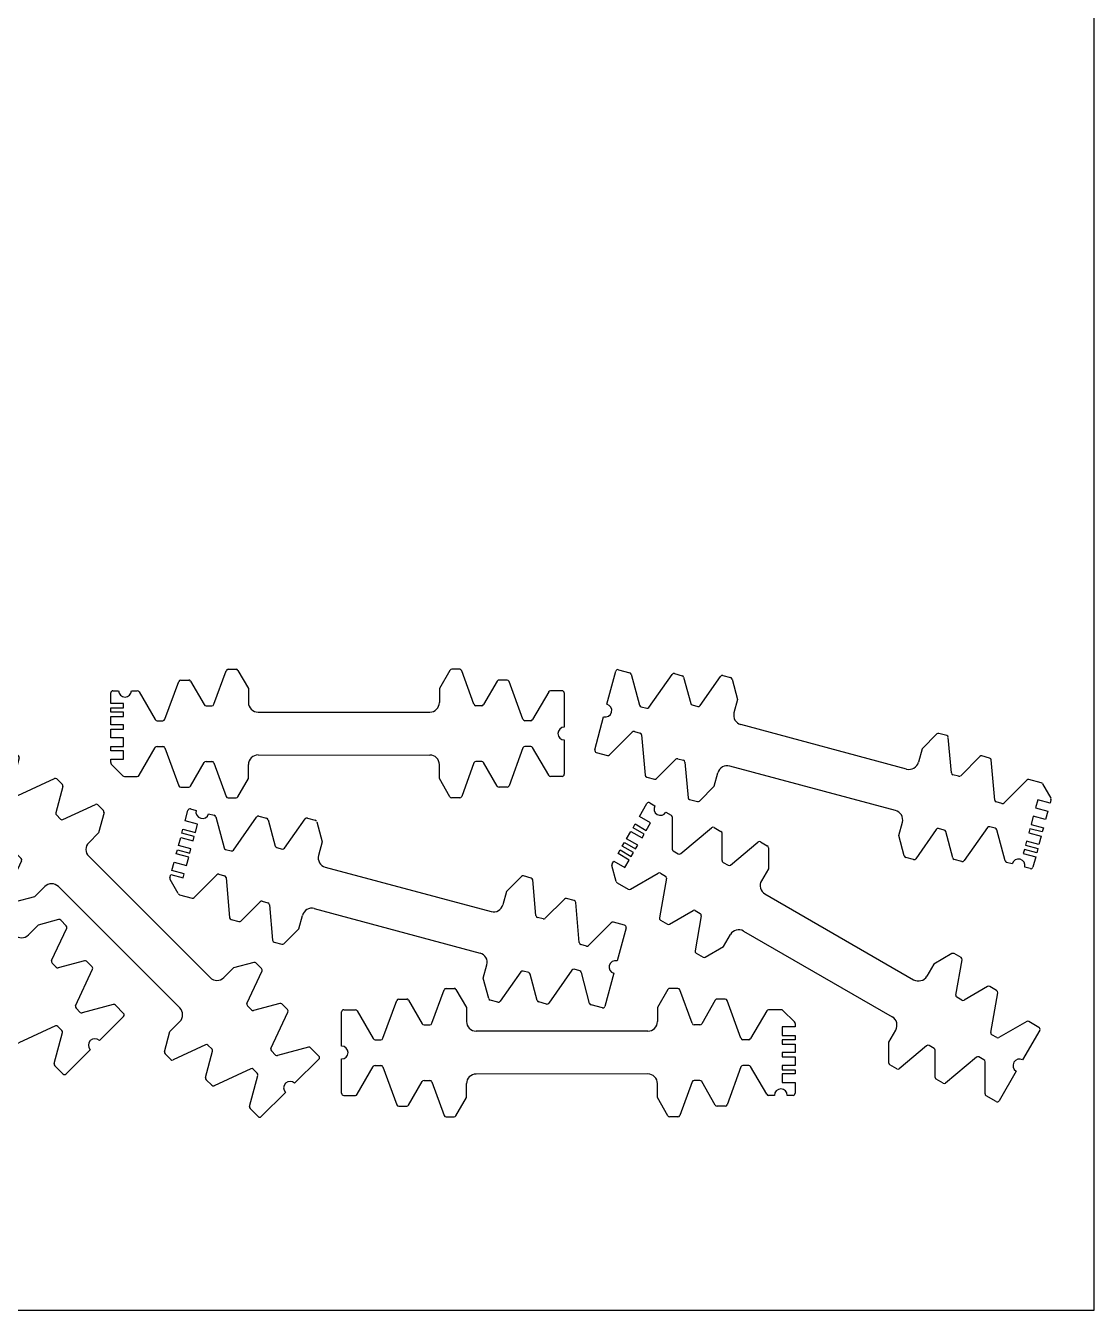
# Model space of a CAD drawing. Header units: millimetres. Extents: x 0 to 1040, y 0 to 600.
# Drawn here: x 790.5 to 1040, y 0 to 300 of the extents above; entities that cross this region are included whole.
import ezdxf

# ---------------------------------------------------------------- set-up
doc = ezdxf.new("R2010")
doc.units = ezdxf.units.MM
for name, color, linetype in [('Q3_NORMAL', 3, 'Continuous'), ('Q4_MEDIUM', 4, 'Continuous'), ('Q5_HIGH', 5, 'Continuous'), ('SHEET', 7, 'Continuous')]:
    doc.layers.add(name, color=color, linetype=linetype)

# ---------------------------------------------------------------- blocks, each defined once
blk = doc.blocks.new('CTLG_UTUT__090deg__i1')
at = {"layer": 'Q3_NORMAL', "color": 3}
for p, q in [((-9.85, 50.09), (-7.15, 52.8)), ((-6.79, 52.94), (-6, 52.94)), ((7, 52.94), (9.5, 52.94)), ((10, 52.44), (10, 51.1)), ((-10, 49.74), (-10, 46.73)), ((10, 48.1), (10, 46.73)), ((-3, 42.11), (-3, 40.75)), ((3, 42.11), (3, 40.75)), ((-3.33, 40.28), (-12.17, 37.06)), ((3.33, 40.28), (12.17, 37.06)), ((-12.5, 36.59), (-12.5, 34.73)), ((12.5, 36.59), (12.5, 34.73)), ((-6.5, 30.69), (-6.5, 29.33)), ((6.5, 30.69), (6.5, 29.33)), ((-6.83, 28.86), (-14.67, 26.01)), ((6.83, 28.86), (14.67, 26.01)), ((-15, 25.54), (-15, 23.68)), ((15, 25.54), (15, 23.68)), ((-15, -28.54), (-15, -26.68)), ((15, -28.54), (15, -26.68)), ((-6.83, -31.86), (-14.67, -29.01)), ((6.83, -31.86), (14.67, -29.01)), ((-6.5, -33.69), (-6.5, -32.33)), ((6.5, -33.69), (6.5, -32.33)), ((-12.5, -39.59), (-12.5, -37.73)), ((12.5, -39.59), (12.5, -37.73)), ((-3.33, -43.28), (-12.17, -40.06)), ((3.33, -43.28), (12.17, -40.06)), ((-3, -45.11), (-3, -43.75)), ((3, -45.11), (3, -43.75)), ((-10, -52.44), (-10, -49.73)), ((10, -52.44), (10, -49.73)), ((-1.5, -52.94), (-9.5, -52.94)), ((9.5, -52.94), (1.5, -52.94))]:
    blk.add_line(p, q, dxfattribs=at)
for centre, radius, start, end in [((-6.79, 52.44), 0.5, 90, 135), ((10, 49.6), 1.5, 90, 270), ((9.5, 52.44), 0.5, 0, 90), ((-9.5, 49.74), 0.5, 135, 180), ((-9.5, 46.73), 0.5, 180, 240), ((9.5, 46.73), 0.5, 300, 0), ((-3.5, 42.11), 0.5, 0, 60), ((3.5, 42.11), 0.5, 120, 180), ((-3.5, 40.75), 0.5, 290, 0), ((3.5, 40.75), 0.5, 180, 250), ((-12, 36.59), 0.5, 110, 180), ((12, 36.59), 0.5, 0, 70), ((-12, 34.73), 0.5, 180, 240), ((12, 34.73), 0.5, 300, 0), ((-7, 30.69), 0.5, 0, 60), ((7, 30.69), 0.5, 120, 180), ((-7, 29.33), 0.5, 290, 0), ((7, 29.33), 0.5, 180, 250), ((-14.5, 25.54), 0.5, 110, 180), ((14.5, 25.54), 0.5, 0, 70), ((-14.5, 23.68), 0.5, 180, 240), ((14.5, 23.68), 0.5, 300, 0), ((-14.5, -26.68), 0.5, 120, 180), ((14.5, -26.68), 0.5, 0, 60), ((-14.5, -28.54), 0.5, 180, 250), ((14.5, -28.54), 0.5, 290, 0), ((-7, -32.33), 0.5, 0, 70), ((7, -32.33), 0.5, 110, 180), ((-7, -33.69), 0.5, 300, 0), ((7, -33.69), 0.5, 180, 240), ((-12, -37.73), 0.5, 120, 180), ((12, -37.73), 0.5, 0, 60), ((-12, -39.59), 0.5, 180, 250), ((12, -39.59), 0.5, 290, 0), ((-3.5, -43.75), 0.5, 0, 70), ((3.5, -43.75), 0.5, 110, 180), ((-3.5, -45.11), 0.5, 300, 0), ((3.5, -45.11), 0.5, 180, 240), ((-9.5, -49.73), 0.5, 120, 180), ((9.5, -49.73), 0.5, 0, 60), ((-9.5, -52.44), 0.5, 180, 270), ((0, -52.94), 1.5, 0, 180), ((9.5, -52.44), 0.5, 270, 0)]:
    blk.add_arc(centre, radius, start, end, dxfattribs=at)
at = {"layer": 'Q4_MEDIUM', "color": 4}
for p, q in [((-9.75, 46.3), (-3.25, 42.55)), ((9.75, 46.3), (3.25, 42.55)), ((-12.25, 34.3), (-6.75, 31.13)), ((12.25, 34.3), (6.75, 31.13)), ((-14.75, 23.24), (-10.5, 20.79)), ((14.75, 23.24), (10.5, 20.79)), ((-10.5, 20.79), (-7.25, 20.79)), ((10.5, 20.79), (7.25, 20.79)), ((-14.75, -26.24), (-10.5, -23.79)), ((-10.5, -23.79), (-7.26, -23.79)), ((10.5, -23.79), (7.26, -23.79)), ((14.75, -26.24), (10.5, -23.79)), ((-12.25, -37.3), (-6.75, -34.12)), ((12.25, -37.3), (6.75, -34.12)), ((-9.75, -49.3), (-3.25, -45.55)), ((9.75, -49.3), (3.25, -45.55))]:
    blk.add_line(p, q, dxfattribs=at)
at = {"layer": 'Q5_HIGH', "color": 5}
for p, q in [((-6, 52.94), (-6, 49.94)), ((-4, 49.94), (-4, 52.94)), ((-4, 52.94), (-3, 52.94)), ((-3, 52.94), (-3, 49.94)), ((-2, 49.94), (-2, 52.94)), ((-2, 52.94), (0, 52.94)), ((0, 52.94), (0, 49.94)), ((1, 49.94), (1, 52.94)), ((1, 52.94), (3, 52.94)), ((3, 52.94), (3, 49.94)), ((4, 49.94), (4, 52.94)), ((4, 52.94), (5, 52.94)), ((5, 52.94), (5, 49.94)), ((7, 49.94), (7, 52.94)), ((-6, 49.94), (-4, 49.94)), ((-3, 49.94), (-2, 49.94)), ((0, 49.94), (1, 49.94)), ((3, 49.94), (4, 49.94)), ((5, 49.94), (7, 49.94)), ((-5, 18.54), (-5.01, -21.54)), ((5, 18.54), (5.01, -21.54))]:
    blk.add_line(p, q, dxfattribs=at)
for centre, start, end in [((-7.25, 18.54), 359.9865, 90), ((7.25, 18.54), 90, 180.0135), ((-7.26, -21.54), 270, 359.9865), ((7.26, -21.54), 180.0135, 270)]:
    blk.add_arc(centre, 2.25, start, end, dxfattribs=at)
blk = doc.blocks.new('CTLG_UTUT__060deg__i1')
at = {"layer": 'Q3_NORMAL', "color": 3}
for p, q in [((-9.85, 50.09), (-7.15, 52.8)), ((-6.79, 52.94), (-6, 52.94)), ((6, 52.94), (9.5, 52.94)), ((10, 52.44), (10, 51.1)), ((-10, 49.74), (-10, 46.73)), ((10, 48.1), (10, 46.73)), ((-3, 42.11), (-3, 40.75)), ((3, 42.11), (3, 40.75)), ((-3.33, 40.28), (-12.17, 37.06)), ((3.33, 40.28), (12.17, 37.06)), ((-12.5, 36.59), (-12.5, 34.73)), ((12.5, 36.59), (12.5, 34.73)), ((-6.5, 30.69), (-6.5, 29.33)), ((6.5, 30.69), (6.5, 29.33)), ((-6.83, 28.86), (-14.67, 26.01)), ((6.83, 28.86), (14.67, 26.01)), ((-15, 25.54), (-15, 23.68)), ((15, 25.54), (15, 23.68)), ((-15, -28.54), (-15, -26.68)), ((15, -28.54), (15, -26.68)), ((-6.83, -31.86), (-14.67, -29.01)), ((6.83, -31.86), (14.67, -29.01)), ((-6.5, -33.69), (-6.5, -32.33)), ((6.5, -33.69), (6.5, -32.33)), ((-12.5, -39.59), (-12.5, -37.73)), ((12.5, -39.59), (12.5, -37.73)), ((-3.33, -43.28), (-12.17, -40.06)), ((3.33, -43.28), (12.17, -40.06)), ((-3, -45.11), (-3, -43.75)), ((3, -45.11), (3, -43.75)), ((-10, -52.44), (-10, -49.73)), ((10, -52.44), (10, -49.73)), ((-1.5, -52.94), (-9.5, -52.94)), ((9.5, -52.94), (1.5, -52.94))]:
    blk.add_line(p, q, dxfattribs=at)
for centre, radius, start, end in [((-6.79, 52.44), 0.5, 90, 135), ((10, 49.6), 1.5, 90, 270), ((9.5, 52.44), 0.5, 0, 90), ((-9.5, 49.74), 0.5, 135, 180), ((-9.5, 46.73), 0.5, 180, 240), ((9.5, 46.73), 0.5, 300, 0), ((-3.5, 42.11), 0.5, 0, 60), ((3.5, 42.11), 0.5, 120, 180), ((-3.5, 40.75), 0.5, 290, 0), ((3.5, 40.75), 0.5, 180, 250), ((-12, 36.59), 0.5, 110, 180), ((12, 36.59), 0.5, 0, 70), ((-12, 34.73), 0.5, 180, 240), ((12, 34.73), 0.5, 300, 0), ((-7, 30.69), 0.5, 0, 60), ((7, 30.69), 0.5, 120, 180), ((-7, 29.33), 0.5, 290, 0), ((7, 29.33), 0.5, 180, 250), ((-14.5, 25.54), 0.5, 110, 180), ((14.5, 25.54), 0.5, 0, 70), ((-14.5, 23.68), 0.5, 180, 240), ((14.5, 23.68), 0.5, 300, 0), ((-14.5, -26.68), 0.5, 120, 180), ((14.5, -26.68), 0.5, 0, 60), ((-14.5, -28.54), 0.5, 180, 250), ((14.5, -28.54), 0.5, 290, 0), ((-7, -32.33), 0.5, 0, 70), ((7, -32.33), 0.5, 110, 180), ((-7, -33.69), 0.5, 300, 0), ((7, -33.69), 0.5, 180, 240), ((-12, -37.73), 0.5, 120, 180), ((12, -37.73), 0.5, 0, 60), ((-12, -39.59), 0.5, 180, 250), ((12, -39.59), 0.5, 290, 0), ((-3.5, -43.75), 0.5, 0, 70), ((3.5, -43.75), 0.5, 110, 180), ((-3.5, -45.11), 0.5, 300, 0), ((3.5, -45.11), 0.5, 180, 240), ((-9.5, -49.73), 0.5, 120, 180), ((9.5, -49.73), 0.5, 0, 60), ((-9.5, -52.44), 0.5, 180, 270), ((0, -52.94), 1.5, 0, 180), ((9.5, -52.44), 0.5, 270, 0)]:
    blk.add_arc(centre, radius, start, end, dxfattribs=at)
at = {"layer": 'Q4_MEDIUM', "color": 4}
for p, q in [((-9.75, 46.3), (-3.25, 42.55)), ((9.75, 46.3), (3.25, 42.55)), ((-12.25, 34.3), (-6.75, 31.13)), ((12.25, 34.3), (6.75, 31.13)), ((-14.75, 23.24), (-10.5, 20.79)), ((14.75, 23.24), (10.5, 20.79)), ((-10.5, 20.79), (-7.25, 20.79)), ((10.5, 20.79), (7.25, 20.79)), ((-14.75, -26.24), (-10.5, -23.79)), ((-10.5, -23.79), (-7.26, -23.79)), ((10.5, -23.79), (7.26, -23.79)), ((14.75, -26.24), (10.5, -23.79)), ((-12.25, -37.3), (-6.75, -34.12)), ((12.25, -37.3), (6.75, -34.12)), ((-9.75, -49.3), (-3.25, -45.55)), ((9.75, -49.3), (3.25, -45.55))]:
    blk.add_line(p, q, dxfattribs=at)
at = {"layer": 'Q5_HIGH', "color": 5}
for p, q in [((-6, 52.94), (-6, 49.94)), ((-4, 49.94), (-4, 52.94)), ((-4, 52.94), (-3, 52.94)), ((-3, 52.94), (-3, 49.94)), ((-2, 49.94), (-2, 52.94)), ((-2, 52.94), (-1, 52.94)), ((-1, 52.94), (-1, 49.94)), ((0, 49.94), (0, 52.94)), ((0, 52.94), (2, 52.94)), ((2, 52.94), (2, 49.94)), ((3, 49.94), (3, 52.94)), ((3, 52.94), (4, 52.94)), ((4, 52.94), (4, 49.94)), ((6, 49.94), (6, 52.94)), ((-6, 49.94), (-4, 49.94)), ((-3, 49.94), (-2, 49.94)), ((-1, 49.94), (0, 49.94)), ((2, 49.94), (3, 49.94)), ((4, 49.94), (6, 49.94)), ((-5, 18.54), (-5.01, -21.54)), ((5, 18.54), (5.01, -21.54))]:
    blk.add_line(p, q, dxfattribs=at)
for centre, start, end in [((-7.25, 18.54), 359.9865, 90), ((7.25, 18.54), 90, 180.0135), ((-7.26, -21.54), 270, 359.9865), ((7.26, -21.54), 180.0135, 270)]:
    blk.add_arc(centre, 2.25, start, end, dxfattribs=at)
blk = doc.blocks.new('CTLG_UTUT__045deg__i2')
at = {"layer": 'Q3_NORMAL', "color": 3}
for p, q in [((-9.85, 50.09), (-7.15, 52.8)), ((-6.79, 52.94), (-6, 52.94)), ((7, 52.94), (9.5, 52.94)), ((10, 52.44), (10, 51.1)), ((-10, 49.74), (-10, 46.73)), ((10, 48.1), (10, 46.73)), ((-3, 42.11), (-3, 40.75)), ((3, 42.11), (3, 40.75)), ((-3.33, 40.28), (-12.17, 37.06)), ((3.33, 40.28), (12.17, 37.06)), ((-12.5, 36.59), (-12.5, 34.73)), ((12.5, 36.59), (12.5, 34.73)), ((-6.5, 30.69), (-6.5, 29.33)), ((6.5, 30.69), (6.5, 29.33)), ((-6.83, 28.86), (-14.67, 26.01)), ((6.83, 28.86), (14.67, 26.01)), ((-15, 25.54), (-15, 23.68)), ((15, 25.54), (15, 23.68)), ((-15, -28.54), (-15, -26.68)), ((15, -28.54), (15, -26.68)), ((-6.83, -31.86), (-14.67, -29.01)), ((6.83, -31.86), (14.67, -29.01)), ((-6.5, -33.69), (-6.5, -32.33)), ((6.5, -33.69), (6.5, -32.33)), ((-12.5, -39.59), (-12.5, -37.73)), ((12.5, -39.59), (12.5, -37.73)), ((-3.33, -43.28), (-12.17, -40.06)), ((3.33, -43.28), (12.17, -40.06)), ((-3, -45.11), (-3, -43.75)), ((3, -45.11), (3, -43.75)), ((-10, -52.44), (-10, -49.73)), ((10, -52.44), (10, -49.73)), ((-1.5, -52.94), (-9.5, -52.94)), ((9.5, -52.94), (1.5, -52.94))]:
    blk.add_line(p, q, dxfattribs=at)
for centre, radius, start, end in [((-6.79, 52.44), 0.5, 90, 135), ((10, 49.6), 1.5, 90, 270), ((9.5, 52.44), 0.5, 0, 90), ((-9.5, 49.74), 0.5, 135, 180), ((-9.5, 46.73), 0.5, 180, 240), ((9.5, 46.73), 0.5, 300, 0), ((-3.5, 42.11), 0.5, 0, 60), ((3.5, 42.11), 0.5, 120, 180), ((-3.5, 40.75), 0.5, 290, 0), ((3.5, 40.75), 0.5, 180, 250), ((-12, 36.59), 0.5, 110, 180), ((12, 36.59), 0.5, 0, 70), ((-12, 34.73), 0.5, 180, 240), ((12, 34.73), 0.5, 300, 0), ((-7, 30.69), 0.5, 0, 60), ((7, 30.69), 0.5, 120, 180), ((-7, 29.33), 0.5, 290, 0), ((7, 29.33), 0.5, 180, 250), ((-14.5, 25.54), 0.5, 110, 180), ((14.5, 25.54), 0.5, 0, 70), ((-14.5, 23.68), 0.5, 180, 240), ((14.5, 23.68), 0.5, 300, 0), ((-14.5, -26.68), 0.5, 120, 180), ((14.5, -26.68), 0.5, 0, 60), ((-14.5, -28.54), 0.5, 180, 250), ((14.5, -28.54), 0.5, 290, 0), ((-7, -32.33), 0.5, 0, 70), ((7, -32.33), 0.5, 110, 180), ((-7, -33.69), 0.5, 300, 0), ((7, -33.69), 0.5, 180, 240), ((-12, -37.73), 0.5, 120, 180), ((12, -37.73), 0.5, 0, 60), ((-12, -39.59), 0.5, 180, 250), ((12, -39.59), 0.5, 290, 0), ((-3.5, -43.75), 0.5, 0, 70), ((3.5, -43.75), 0.5, 110, 180), ((-3.5, -45.11), 0.5, 300, 0), ((3.5, -45.11), 0.5, 180, 240), ((-9.5, -49.73), 0.5, 120, 180), ((9.5, -49.73), 0.5, 0, 60), ((-9.5, -52.44), 0.5, 180, 270), ((0, -52.94), 1.5, 0, 180), ((9.5, -52.44), 0.5, 270, 0)]:
    blk.add_arc(centre, radius, start, end, dxfattribs=at)
at = {"layer": 'Q4_MEDIUM', "color": 4}
for p, q in [((-9.75, 46.3), (-3.25, 42.55)), ((9.75, 46.3), (3.25, 42.55)), ((-12.25, 34.3), (-6.75, 31.13)), ((12.25, 34.3), (6.75, 31.13)), ((-14.75, 23.24), (-10.5, 20.79)), ((14.75, 23.24), (10.5, 20.79)), ((-10.5, 20.79), (-7.25, 20.79)), ((10.5, 20.79), (7.25, 20.79)), ((-14.75, -26.24), (-10.5, -23.79)), ((-10.5, -23.79), (-7.26, -23.79)), ((10.5, -23.79), (7.26, -23.79)), ((14.75, -26.24), (10.5, -23.79)), ((-12.25, -37.3), (-6.75, -34.12)), ((12.25, -37.3), (6.75, -34.12)), ((-9.75, -49.3), (-3.25, -45.55)), ((9.75, -49.3), (3.25, -45.55))]:
    blk.add_line(p, q, dxfattribs=at)
at = {"layer": 'Q5_HIGH', "color": 5}
for p, q in [((-6, 52.94), (-6, 49.94)), ((-5, 49.94), (-5, 52.94)), ((-5, 52.94), (-3, 52.94)), ((-3, 52.94), (-3, 49.94)), ((-1, 49.94), (-1, 52.94)), ((-1, 52.94), (1, 52.94)), ((1, 52.94), (1, 49.94)), ((2, 49.94), (2, 52.94)), ((2, 52.94), (3, 52.94)), ((3, 52.94), (3, 49.94)), ((4, 49.94), (4, 52.94)), ((4, 52.94), (5, 52.94)), ((5, 52.94), (5, 49.94)), ((7, 49.94), (7, 52.94)), ((-6, 49.94), (-5, 49.94)), ((-3, 49.94), (-1, 49.94)), ((1, 49.94), (2, 49.94)), ((3, 49.94), (4, 49.94)), ((5, 49.94), (7, 49.94)), ((-5, 18.54), (-5.01, -21.54)), ((5, 18.54), (5.01, -21.54))]:
    blk.add_line(p, q, dxfattribs=at)
for centre, start, end in [((-7.25, 18.54), 359.9865, 90), ((7.25, 18.54), 90, 180.0135), ((-7.26, -21.54), 270, 359.9865), ((7.26, -21.54), 180.0135, 270)]:
    blk.add_arc(centre, 2.25, start, end, dxfattribs=at)
blk = doc.blocks.new('CTLG_UTUT__075deg__i2')
at = {"layer": 'Q3_NORMAL', "color": 3}
for p, q in [((-9.85, 50.09), (-7.15, 52.8)), ((-6.79, 52.94), (-6, 52.94)), ((7, 52.94), (9.5, 52.94)), ((10, 52.44), (10, 51.1)), ((-10, 49.74), (-10, 46.73)), ((10, 48.1), (10, 46.73)), ((-3, 42.11), (-3, 40.75)), ((3, 42.11), (3, 40.75)), ((-3.33, 40.28), (-12.17, 37.06)), ((3.33, 40.28), (12.17, 37.06)), ((-12.5, 36.59), (-12.5, 34.73)), ((12.5, 36.59), (12.5, 34.73)), ((-6.5, 30.69), (-6.5, 29.33)), ((6.5, 30.69), (6.5, 29.33)), ((-6.83, 28.86), (-14.67, 26.01)), ((6.83, 28.86), (14.67, 26.01)), ((-15, 25.54), (-15, 23.68)), ((15, 25.54), (15, 23.68)), ((-15, -28.54), (-15, -26.68)), ((15, -28.54), (15, -26.68)), ((-6.83, -31.86), (-14.67, -29.01)), ((6.83, -31.86), (14.67, -29.01)), ((-6.5, -33.69), (-6.5, -32.33)), ((6.5, -33.69), (6.5, -32.33)), ((-12.5, -39.59), (-12.5, -37.73)), ((12.5, -39.59), (12.5, -37.73)), ((-3.33, -43.28), (-12.17, -40.06)), ((3.33, -43.28), (12.17, -40.06)), ((-3, -45.11), (-3, -43.75)), ((3, -45.11), (3, -43.75)), ((-10, -52.44), (-10, -49.73)), ((10, -52.44), (10, -49.73)), ((-1.5, -52.94), (-9.5, -52.94)), ((9.5, -52.94), (1.5, -52.94))]:
    blk.add_line(p, q, dxfattribs=at)
for centre, radius, start, end in [((-6.79, 52.44), 0.5, 90, 135), ((10, 49.6), 1.5, 90, 270), ((9.5, 52.44), 0.5, 0, 90), ((-9.5, 49.74), 0.5, 135, 180), ((-9.5, 46.73), 0.5, 180, 240), ((9.5, 46.73), 0.5, 300, 0), ((-3.5, 42.11), 0.5, 0, 60), ((3.5, 42.11), 0.5, 120, 180), ((-3.5, 40.75), 0.5, 290, 0), ((3.5, 40.75), 0.5, 180, 250), ((-12, 36.59), 0.5, 110, 180), ((12, 36.59), 0.5, 0, 70), ((-12, 34.73), 0.5, 180, 240), ((12, 34.73), 0.5, 300, 0), ((-7, 30.69), 0.5, 0, 60), ((7, 30.69), 0.5, 120, 180), ((-7, 29.33), 0.5, 290, 0), ((7, 29.33), 0.5, 180, 250), ((-14.5, 25.54), 0.5, 110, 180), ((14.5, 25.54), 0.5, 0, 70), ((-14.5, 23.68), 0.5, 180, 240), ((14.5, 23.68), 0.5, 300, 0), ((-14.5, -26.68), 0.5, 120, 180), ((14.5, -26.68), 0.5, 0, 60), ((-14.5, -28.54), 0.5, 180, 250), ((14.5, -28.54), 0.5, 290, 0), ((-7, -32.33), 0.5, 0, 70), ((7, -32.33), 0.5, 110, 180), ((-7, -33.69), 0.5, 300, 0), ((7, -33.69), 0.5, 180, 240), ((-12, -37.73), 0.5, 120, 180), ((12, -37.73), 0.5, 0, 60), ((-12, -39.59), 0.5, 180, 250), ((12, -39.59), 0.5, 290, 0), ((-3.5, -43.75), 0.5, 0, 70), ((3.5, -43.75), 0.5, 110, 180), ((-3.5, -45.11), 0.5, 300, 0), ((3.5, -45.11), 0.5, 180, 240), ((-9.5, -49.73), 0.5, 120, 180), ((9.5, -49.73), 0.5, 0, 60), ((-9.5, -52.44), 0.5, 180, 270), ((0, -52.94), 1.5, 0, 180), ((9.5, -52.44), 0.5, 270, 0)]:
    blk.add_arc(centre, radius, start, end, dxfattribs=at)
at = {"layer": 'Q4_MEDIUM', "color": 4}
for p, q in [((-9.75, 46.3), (-3.25, 42.55)), ((9.75, 46.3), (3.25, 42.55)), ((-12.25, 34.3), (-6.75, 31.13)), ((12.25, 34.3), (6.75, 31.13)), ((-14.75, 23.24), (-10.5, 20.79)), ((14.75, 23.24), (10.5, 20.79)), ((-10.5, 20.79), (-7.25, 20.79)), ((10.5, 20.79), (7.25, 20.79)), ((-14.75, -26.24), (-10.5, -23.79)), ((-10.5, -23.79), (-7.26, -23.79)), ((10.5, -23.79), (7.26, -23.79)), ((14.75, -26.24), (10.5, -23.79)), ((-12.25, -37.3), (-6.75, -34.12)), ((12.25, -37.3), (6.75, -34.12)), ((-9.75, -49.3), (-3.25, -45.55)), ((9.75, -49.3), (3.25, -45.55))]:
    blk.add_line(p, q, dxfattribs=at)
at = {"layer": 'Q5_HIGH', "color": 5}
for p, q in [((-6, 52.94), (-6, 49.94)), ((-5, 49.94), (-5, 52.94)), ((-5, 52.94), (-3, 52.94)), ((-3, 52.94), (-3, 49.94)), ((-1, 49.94), (-1, 52.94)), ((-1, 52.94), (0, 52.94)), ((0, 52.94), (0, 49.94)), ((1, 49.94), (1, 52.94)), ((1, 52.94), (3, 52.94)), ((3, 52.94), (3, 49.94)), ((4, 49.94), (4, 52.94)), ((4, 52.94), (5, 52.94)), ((5, 52.94), (5, 49.94)), ((7, 49.94), (7, 52.94)), ((-6, 49.94), (-5, 49.94)), ((-3, 49.94), (-1, 49.94)), ((0, 49.94), (1, 49.94)), ((3, 49.94), (4, 49.94)), ((5, 49.94), (7, 49.94)), ((-5, 18.54), (-5.01, -21.54)), ((5, 18.54), (5.01, -21.54))]:
    blk.add_line(p, q, dxfattribs=at)
for centre, start, end in [((-7.25, 18.54), 359.9865, 90), ((7.25, 18.54), 90, 180.0135), ((-7.26, -21.54), 270, 359.9865), ((7.26, -21.54), 180.0135, 270)]:
    blk.add_arc(centre, 2.25, start, end, dxfattribs=at)
blk = doc.blocks.new('CTLG_UTUT__045deg__i3')
at = {"layer": 'Q3_NORMAL', "color": 3}
for p, q in [((-9.85, 50.09), (-7.15, 52.8)), ((-6.79, 52.94), (-6, 52.94)), ((7, 52.94), (9.5, 52.94)), ((10, 52.44), (10, 51.1)), ((-10, 49.74), (-10, 46.73)), ((10, 48.1), (10, 46.73)), ((-3, 42.11), (-3, 40.75)), ((3, 42.11), (3, 40.75)), ((-3.33, 40.28), (-12.17, 37.06)), ((3.33, 40.28), (12.17, 37.06)), ((-12.5, 36.59), (-12.5, 34.73)), ((12.5, 36.59), (12.5, 34.73)), ((-6.5, 30.69), (-6.5, 29.33)), ((6.5, 30.69), (6.5, 29.33)), ((-6.83, 28.86), (-14.67, 26.01)), ((6.83, 28.86), (14.67, 26.01)), ((-15, 25.54), (-15, 23.68)), ((15, 25.54), (15, 23.68)), ((-15, -28.54), (-15, -26.68)), ((15, -28.54), (15, -26.68)), ((-6.83, -31.86), (-14.67, -29.01)), ((6.83, -31.86), (14.67, -29.01)), ((-6.5, -33.69), (-6.5, -32.33)), ((6.5, -33.69), (6.5, -32.33)), ((-12.5, -39.59), (-12.5, -37.73)), ((12.5, -39.59), (12.5, -37.73)), ((-3.33, -43.28), (-12.17, -40.06)), ((3.33, -43.28), (12.17, -40.06)), ((-3, -45.11), (-3, -43.75)), ((3, -45.11), (3, -43.75)), ((-10, -52.44), (-10, -49.73)), ((10, -52.44), (10, -49.73)), ((-1.5, -52.94), (-9.5, -52.94)), ((9.5, -52.94), (1.5, -52.94))]:
    blk.add_line(p, q, dxfattribs=at)
for centre, radius, start, end in [((-6.79, 52.44), 0.5, 90, 135), ((10, 49.6), 1.5, 90, 270), ((9.5, 52.44), 0.5, 0, 90), ((-9.5, 49.74), 0.5, 135, 180), ((-9.5, 46.73), 0.5, 180, 240), ((9.5, 46.73), 0.5, 300, 0), ((-3.5, 42.11), 0.5, 0, 60), ((3.5, 42.11), 0.5, 120, 180), ((-3.5, 40.75), 0.5, 290, 0), ((3.5, 40.75), 0.5, 180, 250), ((-12, 36.59), 0.5, 110, 180), ((12, 36.59), 0.5, 0, 70), ((-12, 34.73), 0.5, 180, 240), ((12, 34.73), 0.5, 300, 0), ((-7, 30.69), 0.5, 0, 60), ((7, 30.69), 0.5, 120, 180), ((-7, 29.33), 0.5, 290, 0), ((7, 29.33), 0.5, 180, 250), ((-14.5, 25.54), 0.5, 110, 180), ((14.5, 25.54), 0.5, 0, 70), ((-14.5, 23.68), 0.5, 180, 240), ((14.5, 23.68), 0.5, 300, 0), ((-14.5, -26.68), 0.5, 120, 180), ((14.5, -26.68), 0.5, 0, 60), ((-14.5, -28.54), 0.5, 180, 250), ((14.5, -28.54), 0.5, 290, 0), ((-7, -32.33), 0.5, 0, 70), ((7, -32.33), 0.5, 110, 180), ((-7, -33.69), 0.5, 300, 0), ((7, -33.69), 0.5, 180, 240), ((-12, -37.73), 0.5, 120, 180), ((12, -37.73), 0.5, 0, 60), ((-12, -39.59), 0.5, 180, 250), ((12, -39.59), 0.5, 290, 0), ((-3.5, -43.75), 0.5, 0, 70), ((3.5, -43.75), 0.5, 110, 180), ((-3.5, -45.11), 0.5, 300, 0), ((3.5, -45.11), 0.5, 180, 240), ((-9.5, -49.73), 0.5, 120, 180), ((9.5, -49.73), 0.5, 0, 60), ((-9.5, -52.44), 0.5, 180, 270), ((0, -52.94), 1.5, 0, 180), ((9.5, -52.44), 0.5, 270, 0)]:
    blk.add_arc(centre, radius, start, end, dxfattribs=at)
at = {"layer": 'Q4_MEDIUM', "color": 4}
for p, q in [((-9.75, 46.3), (-3.25, 42.55)), ((9.75, 46.3), (3.25, 42.55)), ((-12.25, 34.3), (-6.75, 31.13)), ((12.25, 34.3), (6.75, 31.13)), ((-14.75, 23.24), (-10.5, 20.79)), ((14.75, 23.24), (10.5, 20.79)), ((-10.5, 20.79), (-7.25, 20.79)), ((10.5, 20.79), (7.25, 20.79)), ((-14.75, -26.24), (-10.5, -23.79)), ((-10.5, -23.79), (-7.26, -23.79)), ((10.5, -23.79), (7.26, -23.79)), ((14.75, -26.24), (10.5, -23.79)), ((-12.25, -37.3), (-6.75, -34.12)), ((12.25, -37.3), (6.75, -34.12)), ((-9.75, -49.3), (-3.25, -45.55)), ((9.75, -49.3), (3.25, -45.55))]:
    blk.add_line(p, q, dxfattribs=at)
at = {"layer": 'Q5_HIGH', "color": 5}
for p, q in [((-6, 52.94), (-6, 49.94)), ((-4, 49.94), (-4, 52.94)), ((-4, 52.94), (-2, 52.94)), ((-2, 52.94), (-2, 49.94)), ((0, 49.94), (0, 52.94)), ((0, 52.94), (2, 52.94)), ((2, 52.94), (2, 49.94)), ((3, 49.94), (3, 52.94)), ((3, 52.94), (4, 52.94)), ((4, 52.94), (4, 49.94)), ((5, 49.94), (5, 52.94)), ((5, 52.94), (6, 52.94)), ((6, 52.94), (6, 49.94)), ((7, 49.94), (7, 52.94)), ((-6, 49.94), (-4, 49.94)), ((-2, 49.94), (0, 49.94)), ((2, 49.94), (3, 49.94)), ((4, 49.94), (5, 49.94)), ((6, 49.94), (7, 49.94)), ((-5, 18.54), (-5.01, -21.54)), ((5, 18.54), (5.01, -21.54))]:
    blk.add_line(p, q, dxfattribs=at)
for centre, start, end in [((-7.25, 18.54), 359.9865, 90), ((7.25, 18.54), 90, 180.0135), ((-7.26, -21.54), 270, 359.9865), ((7.26, -21.54), 180.0135, 270)]:
    blk.add_arc(centre, 2.25, start, end, dxfattribs=at)
blk = doc.blocks.new('CTLG_UTUT__090deg__i3')
at = {"layer": 'Q3_NORMAL', "color": 3}
for p, q in [((-9.85, 50.09), (-7.15, 52.8)), ((-6.79, 52.94), (-6, 52.94)), ((7, 52.94), (9.5, 52.94)), ((10, 52.44), (10, 51.1)), ((-10, 49.74), (-10, 46.73)), ((10, 48.1), (10, 46.73)), ((-3, 42.11), (-3, 40.75)), ((3, 42.11), (3, 40.75)), ((-3.33, 40.28), (-12.17, 37.06)), ((3.33, 40.28), (12.17, 37.06)), ((-12.5, 36.59), (-12.5, 34.73)), ((12.5, 36.59), (12.5, 34.73)), ((-6.5, 30.69), (-6.5, 29.33)), ((6.5, 30.69), (6.5, 29.33)), ((-6.83, 28.86), (-14.67, 26.01)), ((6.83, 28.86), (14.67, 26.01)), ((-15, 25.54), (-15, 23.68)), ((15, 25.54), (15, 23.68)), ((-15, -28.54), (-15, -26.68)), ((15, -28.54), (15, -26.68)), ((-6.83, -31.86), (-14.67, -29.01)), ((6.83, -31.86), (14.67, -29.01)), ((-6.5, -33.69), (-6.5, -32.33)), ((6.5, -33.69), (6.5, -32.33)), ((-12.5, -39.59), (-12.5, -37.73)), ((12.5, -39.59), (12.5, -37.73)), ((-3.33, -43.28), (-12.17, -40.06)), ((3.33, -43.28), (12.17, -40.06)), ((-3, -45.11), (-3, -43.75)), ((3, -45.11), (3, -43.75)), ((-10, -52.44), (-10, -49.73)), ((10, -52.44), (10, -49.73)), ((-1.5, -52.94), (-9.5, -52.94)), ((9.5, -52.94), (1.5, -52.94))]:
    blk.add_line(p, q, dxfattribs=at)
for centre, radius, start, end in [((-6.79, 52.44), 0.5, 90, 135), ((10, 49.6), 1.5, 90, 270), ((9.5, 52.44), 0.5, 0, 90), ((-9.5, 49.74), 0.5, 135, 180), ((-9.5, 46.73), 0.5, 180, 240), ((9.5, 46.73), 0.5, 300, 0), ((-3.5, 42.11), 0.5, 0, 60), ((3.5, 42.11), 0.5, 120, 180), ((-3.5, 40.75), 0.5, 290, 0), ((3.5, 40.75), 0.5, 180, 250), ((-12, 36.59), 0.5, 110, 180), ((12, 36.59), 0.5, 0, 70), ((-12, 34.73), 0.5, 180, 240), ((12, 34.73), 0.5, 300, 0), ((-7, 30.69), 0.5, 0, 60), ((7, 30.69), 0.5, 120, 180), ((-7, 29.33), 0.5, 290, 0), ((7, 29.33), 0.5, 180, 250), ((-14.5, 25.54), 0.5, 110, 180), ((14.5, 25.54), 0.5, 0, 70), ((-14.5, 23.68), 0.5, 180, 240), ((14.5, 23.68), 0.5, 300, 0), ((-14.5, -26.68), 0.5, 120, 180), ((14.5, -26.68), 0.5, 0, 60), ((-14.5, -28.54), 0.5, 180, 250), ((14.5, -28.54), 0.5, 290, 0), ((-7, -32.33), 0.5, 0, 70), ((7, -32.33), 0.5, 110, 180), ((-7, -33.69), 0.5, 300, 0), ((7, -33.69), 0.5, 180, 240), ((-12, -37.73), 0.5, 120, 180), ((12, -37.73), 0.5, 0, 60), ((-12, -39.59), 0.5, 180, 250), ((12, -39.59), 0.5, 290, 0), ((-3.5, -43.75), 0.5, 0, 70), ((3.5, -43.75), 0.5, 110, 180), ((-3.5, -45.11), 0.5, 300, 0), ((3.5, -45.11), 0.5, 180, 240), ((-9.5, -49.73), 0.5, 120, 180), ((9.5, -49.73), 0.5, 0, 60), ((-9.5, -52.44), 0.5, 180, 270), ((0, -52.94), 1.5, 0, 180), ((9.5, -52.44), 0.5, 270, 0)]:
    blk.add_arc(centre, radius, start, end, dxfattribs=at)
at = {"layer": 'Q4_MEDIUM', "color": 4}
for p, q in [((-9.75, 46.3), (-3.25, 42.55)), ((9.75, 46.3), (3.25, 42.55)), ((-12.25, 34.3), (-6.75, 31.13)), ((12.25, 34.3), (6.75, 31.13)), ((-14.75, 23.24), (-10.5, 20.79)), ((14.75, 23.24), (10.5, 20.79)), ((-10.5, 20.79), (-7.25, 20.79)), ((10.5, 20.79), (7.25, 20.79)), ((-14.75, -26.24), (-10.5, -23.79)), ((-10.5, -23.79), (-7.26, -23.79)), ((10.5, -23.79), (7.26, -23.79)), ((14.75, -26.24), (10.5, -23.79)), ((-12.25, -37.3), (-6.75, -34.12)), ((12.25, -37.3), (6.75, -34.12)), ((-9.75, -49.3), (-3.25, -45.55)), ((9.75, -49.3), (3.25, -45.55))]:
    blk.add_line(p, q, dxfattribs=at)
at = {"layer": 'Q5_HIGH', "color": 5}
for p, q in [((-6, 52.94), (-6, 49.94)), ((-4, 49.94), (-4, 52.94)), ((-4, 52.94), (-3, 52.94)), ((-3, 52.94), (-3, 49.94)), ((-1, 49.94), (-1, 52.94)), ((-1, 52.94), (1, 52.94)), ((1, 52.94), (1, 49.94)), ((2, 49.94), (2, 52.94)), ((2, 52.94), (4, 52.94)), ((4, 52.94), (4, 49.94)), ((5, 49.94), (5, 52.94)), ((5, 52.94), (6, 52.94)), ((6, 52.94), (6, 49.94)), ((7, 49.94), (7, 52.94)), ((-6, 49.94), (-4, 49.94)), ((-3, 49.94), (-1, 49.94)), ((1, 49.94), (2, 49.94)), ((4, 49.94), (5, 49.94)), ((6, 49.94), (7, 49.94)), ((-5, 18.54), (-5.01, -21.54)), ((5, 18.54), (5.01, -21.54))]:
    blk.add_line(p, q, dxfattribs=at)
for centre, start, end in [((-7.25, 18.54), 359.9865, 90), ((7.25, 18.54), 90, 180.0135), ((-7.26, -21.54), 270, 359.9865), ((7.26, -21.54), 180.0135, 270)]:
    blk.add_arc(centre, 2.25, start, end, dxfattribs=at)
blk = doc.blocks.new('CTLG_UTUT__075deg__i3')
at = {"layer": 'Q3_NORMAL', "color": 3}
for p, q in [((-9.85, 50.09), (-7.15, 52.8)), ((-6.79, 52.94), (-6, 52.94)), ((7, 52.94), (9.5, 52.94)), ((10, 52.44), (10, 51.1)), ((-10, 49.74), (-10, 46.73)), ((10, 48.1), (10, 46.73)), ((-3, 42.11), (-3, 40.75)), ((3, 42.11), (3, 40.75)), ((-3.33, 40.28), (-12.17, 37.06)), ((3.33, 40.28), (12.17, 37.06)), ((-12.5, 36.59), (-12.5, 34.73)), ((12.5, 36.59), (12.5, 34.73)), ((-6.5, 30.69), (-6.5, 29.33)), ((6.5, 30.69), (6.5, 29.33)), ((-6.83, 28.86), (-14.67, 26.01)), ((6.83, 28.86), (14.67, 26.01)), ((-15, 25.54), (-15, 23.68)), ((15, 25.54), (15, 23.68)), ((-15, -28.54), (-15, -26.68)), ((15, -28.54), (15, -26.68)), ((-6.83, -31.86), (-14.67, -29.01)), ((6.83, -31.86), (14.67, -29.01)), ((-6.5, -33.69), (-6.5, -32.33)), ((6.5, -33.69), (6.5, -32.33)), ((-12.5, -39.59), (-12.5, -37.73)), ((12.5, -39.59), (12.5, -37.73)), ((-3.33, -43.28), (-12.17, -40.06)), ((3.33, -43.28), (12.17, -40.06)), ((-3, -45.11), (-3, -43.75)), ((3, -45.11), (3, -43.75)), ((-10, -52.44), (-10, -49.73)), ((10, -52.44), (10, -49.73)), ((-1.5, -52.94), (-9.5, -52.94)), ((9.5, -52.94), (1.5, -52.94))]:
    blk.add_line(p, q, dxfattribs=at)
for centre, radius, start, end in [((-6.79, 52.44), 0.5, 90, 135), ((10, 49.6), 1.5, 90, 270), ((9.5, 52.44), 0.5, 0, 90), ((-9.5, 49.74), 0.5, 135, 180), ((-9.5, 46.73), 0.5, 180, 240), ((9.5, 46.73), 0.5, 300, 0), ((-3.5, 42.11), 0.5, 0, 60), ((3.5, 42.11), 0.5, 120, 180), ((-3.5, 40.75), 0.5, 290, 0), ((3.5, 40.75), 0.5, 180, 250), ((-12, 36.59), 0.5, 110, 180), ((12, 36.59), 0.5, 0, 70), ((-12, 34.73), 0.5, 180, 240), ((12, 34.73), 0.5, 300, 0), ((-7, 30.69), 0.5, 0, 60), ((7, 30.69), 0.5, 120, 180), ((-7, 29.33), 0.5, 290, 0), ((7, 29.33), 0.5, 180, 250), ((-14.5, 25.54), 0.5, 110, 180), ((14.5, 25.54), 0.5, 0, 70), ((-14.5, 23.68), 0.5, 180, 240), ((14.5, 23.68), 0.5, 300, 0), ((-14.5, -26.68), 0.5, 120, 180), ((14.5, -26.68), 0.5, 0, 60), ((-14.5, -28.54), 0.5, 180, 250), ((14.5, -28.54), 0.5, 290, 0), ((-7, -32.33), 0.5, 0, 70), ((7, -32.33), 0.5, 110, 180), ((-7, -33.69), 0.5, 300, 0), ((7, -33.69), 0.5, 180, 240), ((-12, -37.73), 0.5, 120, 180), ((12, -37.73), 0.5, 0, 60), ((-12, -39.59), 0.5, 180, 250), ((12, -39.59), 0.5, 290, 0), ((-3.5, -43.75), 0.5, 0, 70), ((3.5, -43.75), 0.5, 110, 180), ((-3.5, -45.11), 0.5, 300, 0), ((3.5, -45.11), 0.5, 180, 240), ((-9.5, -49.73), 0.5, 120, 180), ((9.5, -49.73), 0.5, 0, 60), ((-9.5, -52.44), 0.5, 180, 270), ((0, -52.94), 1.5, 0, 180), ((9.5, -52.44), 0.5, 270, 0)]:
    blk.add_arc(centre, radius, start, end, dxfattribs=at)
at = {"layer": 'Q4_MEDIUM', "color": 4}
for p, q in [((-9.75, 46.3), (-3.25, 42.55)), ((9.75, 46.3), (3.25, 42.55)), ((-12.25, 34.3), (-6.75, 31.13)), ((12.25, 34.3), (6.75, 31.13)), ((-14.75, 23.24), (-10.5, 20.79)), ((14.75, 23.24), (10.5, 20.79)), ((-10.5, 20.79), (-7.25, 20.79)), ((10.5, 20.79), (7.25, 20.79)), ((-14.75, -26.24), (-10.5, -23.79)), ((-10.5, -23.79), (-7.26, -23.79)), ((10.5, -23.79), (7.26, -23.79)), ((14.75, -26.24), (10.5, -23.79)), ((-12.25, -37.3), (-6.75, -34.12)), ((12.25, -37.3), (6.75, -34.12)), ((-9.75, -49.3), (-3.25, -45.55)), ((9.75, -49.3), (3.25, -45.55))]:
    blk.add_line(p, q, dxfattribs=at)
at = {"layer": 'Q5_HIGH', "color": 5}
for p, q in [((-6, 52.94), (-6, 49.94)), ((-4, 49.94), (-4, 52.94)), ((-4, 52.94), (-2, 52.94)), ((-2, 52.94), (-2, 49.94)), ((0, 49.94), (0, 52.94)), ((0, 52.94), (1, 52.94)), ((1, 52.94), (1, 49.94)), ((2, 49.94), (2, 52.94)), ((2, 52.94), (4, 52.94)), ((4, 52.94), (4, 49.94)), ((5, 49.94), (5, 52.94)), ((5, 52.94), (6, 52.94)), ((6, 52.94), (6, 49.94)), ((7, 49.94), (7, 52.94)), ((-6, 49.94), (-4, 49.94)), ((-2, 49.94), (0, 49.94)), ((1, 49.94), (2, 49.94)), ((4, 49.94), (5, 49.94)), ((6, 49.94), (7, 49.94)), ((-5, 18.54), (-5.01, -21.54)), ((5, 18.54), (5.01, -21.54))]:
    blk.add_line(p, q, dxfattribs=at)
for centre, start, end in [((-7.25, 18.54), 359.9865, 90), ((7.25, 18.54), 90, 180.0135), ((-7.26, -21.54), 270, 359.9865), ((7.26, -21.54), 180.0135, 270)]:
    blk.add_arc(centre, 2.25, start, end, dxfattribs=at)

msp = doc.modelspace()

# ---------------------------------------------------------------- linework, layer by layer
at = {"layer": 'SHEET', "color": 7}
for p, q in [((1040, 0), (1040, 600)), ((540, 0), (1040, 0))]:
    msp.add_line(p, q, dxfattribs=at)

# ---------------------------------------------------------------- block references
for name, p, rotation in [('CTLG_UTUT__075deg__i3', (976.99, 126.37), 255), ('CTLG_UTUT__045deg__i3', (769.24, 99.36), 45), ('CTLG_UTUT__090deg__i3', (863.33, 134.69), 90), ('CTLG_UTUT__045deg__i2', (814.83, 89.38), 45), ('CTLG_UTUT__060deg__i1', (976.67, 83.64), 60), ('CTLG_UTUT__075deg__i2', (877.1, 93.85), 75), ('CTLG_UTUT__090deg__i1', (917.23, 60.19), 270)]:
    msp.add_blockref(name, p, dxfattribs=dict(rotation=rotation))

doc.saveas('drawing.dxf')
